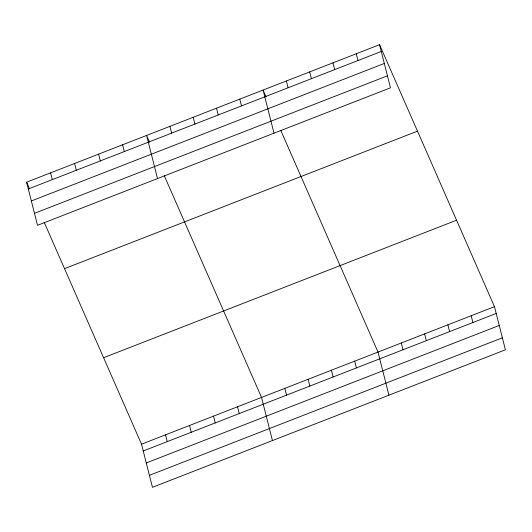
<?xml version="1.0" encoding="UTF-8"?>
<svg xmlns="http://www.w3.org/2000/svg" width="532" height="532" viewBox="0 0 532 532"><rect width="100%" height="100%" fill="white"/><g stroke="black" fill="none" stroke-linecap="round" stroke-linejoin="round"><path stroke-width="0.8" d="M379.562 44.681L390.475 87.813L37.513 225.322L26.6 182.19L379.562 44.681L494.487 306.678L505.4 349.81L152.438 487.319L141.525 444.187L44.256 222.436M28.316 188.966L381.278 51.458M31.348 200.963L384.31 63.454M34.48 213.325L387.442 75.817M64.525 268.647L417.487 131.145M103.6 357.723L456.562 220.221M141.525 444.187L494.487 306.678M143.241 450.963L496.203 313.454M146.273 462.96L499.235 325.451M149.406 475.322L502.361 337.813M266.027 96.771L263.081 90.061L274 133.193M280.736 130.307L378.006 352.058L388.925 395.19M149.552 142.144L146.606 135.441L157.519 178.572M164.262 175.686L261.531 397.431L272.444 440.562M26.6 182.19L29.539 188.9M471.192 315.755L472.908 322.532M447.897 324.826L449.607 331.602M356.267 53.759L357.983 60.535M424.603 333.903L426.312 340.679M332.972 62.836L334.688 69.612M401.308 342.98L403.017 349.757M309.677 71.913L311.386 78.683M286.382 80.984L288.091 87.76M354.711 361.128L356.427 367.905M331.416 370.206L333.132 376.982M239.786 99.138L241.501 105.915M308.121 379.283L309.837 386.059M216.491 108.209L218.206 114.985M284.826 388.36L286.542 395.13M193.196 117.286L194.912 124.062M169.901 126.363L171.617 133.14M237.531 406.781L239.247 413.557M213.532 416.13L215.241 422.907M122.606 144.79L124.322 151.567M189.525 425.48L191.241 432.257M98.606 154.14L100.322 160.917M165.525 434.837L167.241 441.613M74.6 163.49L76.315 170.267M50.6 172.84L52.316 179.617"/></g></svg>
